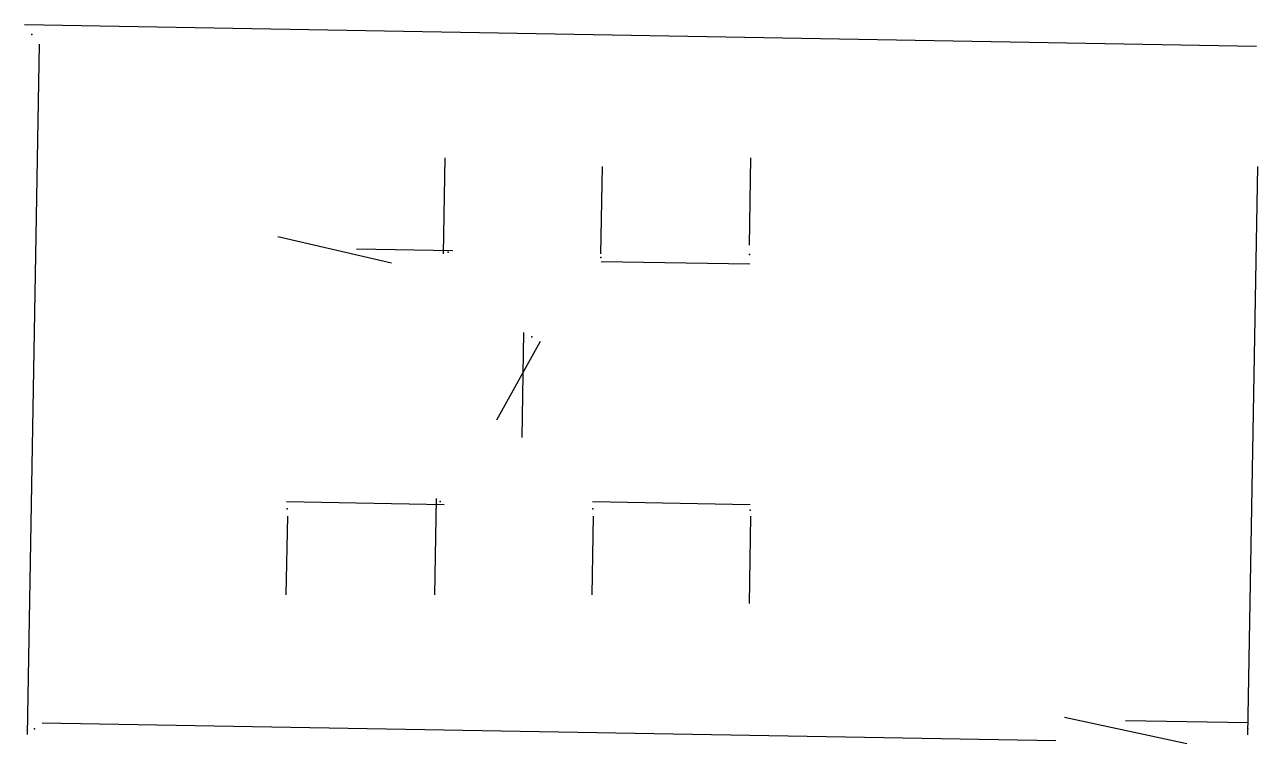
# Model space of a CAD drawing. Header units: metres. Extents: x -0.65 to 6.4, y -2.05 to 2.06.
import ezdxf

# ---------------------------------------------------------------- set-up
doc = ezdxf.new("R2010")
doc.units = ezdxf.units.M

msp = doc.modelspace()

# ---------------------------------------------------------------- linework, layer by layer
at = {"layer": 'ESQUINAS'}
for p in [(-0.607, 2.006), (1.773, 0.76), (2.648, 0.729), (3.498, 0.746), (2.253, 0.275), (1.728, -0.666), (0.852, -0.709), (2.602, -0.709), (3.502, -0.716), (-0.592, -1.966), (6.349, -1.966)]:
    msp.add_point(p, dxfattribs=at)
at = {"layer": 'MUROS'}
for p, q in [((-0.649, 2.062), (6.399, 1.938)), ((-0.566, 1.95), (-0.634, -2)), ((1.755, 1.3), (1.745, 0.75)), ((3.504, 1.3), (3.496, 0.8)), ((2.654, 1.25), (2.646, 0.75)), ((6.403, 1.251), (6.347, -2.001)), ((0.8, 0.85), (1.45, 0.7)), ((1.249, 0.78), (1.801, 0.77)), ((2.65, 0.707), (3.5, 0.693)), ((2.205, 0.3), (2.195, -0.3)), ((2.3, 0.25), (2.05, -0.2)), ((0.849, -0.667), (1.751, -0.683)), ((1.705, -0.65), (1.695, -1.2)), ((2.599, -0.667), (3.501, -0.683)), ((0.854, -0.75), (0.846, -1.2)), ((2.604, -0.75), (2.596, -1.2)), ((3.504, -0.75), (3.496, -1.25)), ((5.3, -1.9), (6, -2.05)), ((-0.549, -1.933), (5.25, -2.034)), ((5.649, -1.919), (6.351, -1.931))]:
    msp.add_line(p, q, dxfattribs=at)

doc.saveas('drawing.dxf')
